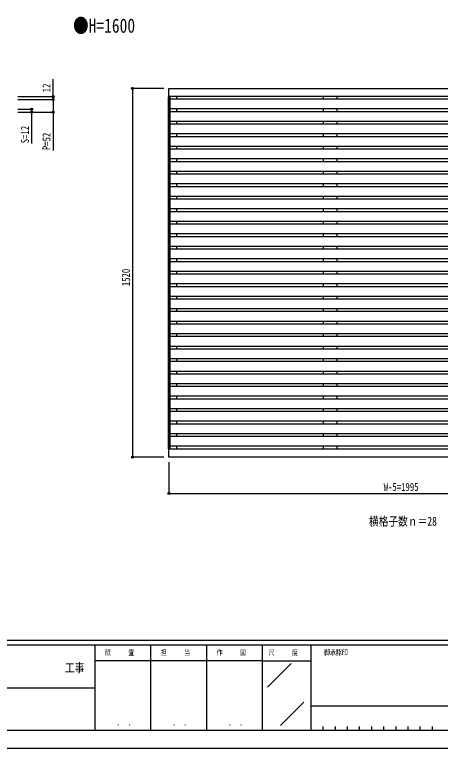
# Model space of a CAD drawing. Units: millimetres, scale not verified. Extents: x -4205 to 4205, y -2970 to 2970.
# Drawn here: x 965 to 2719, y -2970 to 54 of the extents above; entities that cross this region are included whole.
import ezdxf
from ezdxf.enums import TextEntityAlignment as Align

# ---------------------------------------------------------------- set-up
doc = ezdxf.new("R2010")
doc.units = ezdxf.units.MM
doc.header["$LTSCALE"] = 10
for name, color, linetype in [('0-1_USER1', 3, 'Continuous'), ('0-2_YKK_A1', 4, 'Continuous'), ('0-3_YKK_D', 6, 'Continuous'), ('0-4_YKK_ZWAK', 7, 'Continuous')]:
    doc.layers.add(name, color=color, linetype=linetype)
doc.styles.add('ＭＳ ゴシック', font='')
doc.styles.get('ＭＳ ゴシック').set_extended_font_data('MS Gothic')

msp = doc.modelspace()

# ---------------------------------------------------------------- linework, layer by layer
at = {"layer": '0-2_YKK_A1'}
for p, q in [((1597.56, -284.38), (1604.76, -284.38)), ((1597.56, -284.38), (1597.56, -1735.38)), ((1599.76, -284.38), (1599.76, -1735.38)), ((1602.76, -283.88), (1602.76, -284.38)), ((3591.76, -294.63), (1604.76, -294.63)), ((1632.76, -294.63), (1632.76, -283.88)), ((2238.26, -294.63), (2238.26, -283.88)), ((2293.26, -294.63), (2293.26, -283.88)), ((3591.76, -334.63), (1604.76, -334.63)), ((3591.76, -346.13), (1604.76, -346.13)), ((1632.76, -346.13), (1632.76, -334.63)), ((2238.26, -346.13), (2238.26, -334.63)), ((2293.26, -346.13), (2293.26, -334.63)), ((3591.76, -386.13), (1604.76, -386.13)), ((1632.76, -397.63), (1632.76, -386.13)), ((2238.26, -397.63), (2238.26, -386.13)), ((2293.26, -397.63), (2293.26, -386.13)), ((3591.76, -397.63), (1604.76, -397.63)), ((3591.76, -437.63), (1604.76, -437.63)), ((3591.76, -449.13), (1604.76, -449.13)), ((1632.76, -449.13), (1632.76, -437.63)), ((2238.26, -449.13), (2238.26, -437.63)), ((2293.26, -449.13), (2293.26, -437.63)), ((3591.76, -489.13), (1604.76, -489.13)), ((3591.76, -500.63), (1604.76, -500.63)), ((1632.76, -500.63), (1632.76, -489.13)), ((2238.26, -500.63), (2238.26, -489.13)), ((2293.26, -500.63), (2293.26, -489.13)), ((3591.76, -540.63), (1604.76, -540.63)), ((1632.76, -552.13), (1632.76, -540.63)), ((2238.26, -552.13), (2238.26, -540.63)), ((2293.26, -552.13), (2293.26, -540.63)), ((3591.76, -552.13), (1604.76, -552.13)), ((3591.76, -592.13), (1604.76, -592.13)), ((3591.76, -603.63), (1604.76, -603.63)), ((1632.76, -603.63), (1632.76, -592.13)), ((2238.26, -603.63), (2238.26, -592.13)), ((2293.26, -603.63), (2293.26, -592.13)), ((3591.76, -643.63), (1604.76, -643.63)), ((3591.76, -655.13), (1604.76, -655.13)), ((1632.76, -655.13), (1632.76, -643.63)), ((2238.26, -655.13), (2238.26, -643.63)), ((2293.26, -655.13), (2293.26, -643.63)), ((3591.76, -695.13), (1604.76, -695.13)), ((1632.76, -706.63), (1632.76, -695.13)), ((2238.26, -706.63), (2238.26, -695.13)), ((2293.26, -706.63), (2293.26, -695.13)), ((3591.76, -706.63), (1604.76, -706.63)), ((3591.76, -746.63), (1604.76, -746.63)), ((1632.76, -758.13), (1632.76, -746.63)), ((2238.26, -758.13), (2238.26, -746.63)), ((2293.26, -758.13), (2293.26, -746.63)), ((3591.76, -758.13), (1604.76, -758.13)), ((3591.76, -798.13), (1604.76, -798.13)), ((3591.76, -809.63), (1604.76, -809.63)), ((1632.76, -809.63), (1632.76, -798.13)), ((2238.26, -809.63), (2238.26, -798.13)), ((2293.26, -809.63), (2293.26, -798.13)), ((3591.76, -849.63), (1604.76, -849.63)), ((3591.76, -861.13), (1604.76, -861.13)), ((1632.76, -861.13), (1632.76, -849.63)), ((2238.26, -861.13), (2238.26, -849.63)), ((2293.26, -861.13), (2293.26, -849.63)), ((3591.76, -901.13), (1604.76, -901.13)), ((1632.76, -912.63), (1632.76, -901.13)), ((2238.26, -912.63), (2238.26, -901.13)), ((2293.26, -912.63), (2293.26, -901.13)), ((3591.76, -912.63), (1604.76, -912.63)), ((3591.76, -952.63), (1604.76, -952.63)), ((3591.76, -964.13), (1604.76, -964.13)), ((1632.76, -964.13), (1632.76, -952.63)), ((2238.26, -964.13), (2238.26, -952.63)), ((2293.26, -964.13), (2293.26, -952.63)), ((3591.76, -1004.13), (1604.76, -1004.13)), ((3591.76, -1015.63), (1604.76, -1015.63)), ((1632.76, -1015.63), (1632.76, -1004.13)), ((2238.26, -1015.63), (2238.26, -1004.13)), ((2293.26, -1015.63), (2293.26, -1004.13)), ((3591.76, -1055.63), (1604.76, -1055.63)), ((1632.76, -1067.13), (1632.76, -1055.63)), ((2238.26, -1067.13), (2238.26, -1055.63)), ((2293.26, -1067.13), (2293.26, -1055.63)), ((3591.76, -1067.13), (1604.76, -1067.13)), ((3591.76, -1107.13), (1604.76, -1107.13)), ((3591.76, -1118.63), (1604.76, -1118.63)), ((1632.76, -1118.63), (1632.76, -1107.13)), ((2238.26, -1118.63), (2238.26, -1107.13)), ((2293.26, -1118.63), (2293.26, -1107.13)), ((3591.76, -1158.63), (1604.76, -1158.63)), ((3591.76, -1170.13), (1604.76, -1170.13)), ((1632.76, -1170.13), (1632.76, -1158.63)), ((2238.26, -1170.13), (2238.26, -1158.63)), ((2293.26, -1170.13), (2293.26, -1158.63)), ((3591.76, -1210.13), (1604.76, -1210.13)), ((3591.76, -1221.63), (1604.76, -1221.63)), ((1632.76, -1221.63), (1632.76, -1210.13)), ((2238.26, -1221.63), (2238.26, -1210.13)), ((2293.26, -1221.63), (2293.26, -1210.13)), ((3591.76, -1261.63), (1604.76, -1261.63)), ((1632.76, -1273.13), (1632.76, -1261.63)), ((2238.26, -1273.13), (2238.26, -1261.63)), ((2293.26, -1273.13), (2293.26, -1261.63)), ((3591.76, -1273.13), (1604.76, -1273.13)), ((3591.76, -1313.13), (1604.76, -1313.13)), ((3591.76, -1324.63), (1604.76, -1324.63)), ((1632.76, -1324.63), (1632.76, -1313.13)), ((2238.26, -1324.63), (2238.26, -1313.13)), ((2293.26, -1324.63), (2293.26, -1313.13)), ((3591.76, -1364.63), (1604.76, -1364.63)), ((3591.76, -1376.13), (1604.76, -1376.13)), ((1632.76, -1376.13), (1632.76, -1364.63)), ((2238.26, -1376.13), (2238.26, -1364.63)), ((2293.26, -1376.13), (2293.26, -1364.63)), ((3591.76, -1416.13), (1604.76, -1416.13)), ((1632.76, -1427.63), (1632.76, -1416.13)), ((2238.26, -1427.63), (2238.26, -1416.13)), ((2293.26, -1427.63), (2293.26, -1416.13)), ((3591.76, -1427.63), (1604.76, -1427.63)), ((3591.76, -1467.63), (1604.76, -1467.63)), ((3591.76, -1479.13), (1604.76, -1479.13)), ((1632.76, -1479.13), (1632.76, -1467.63)), ((2238.26, -1479.13), (2238.26, -1467.63)), ((2293.26, -1479.13), (2293.26, -1467.63)), ((3591.76, -1519.13), (1604.76, -1519.13)), ((3591.76, -1530.63), (1604.76, -1530.63)), ((1632.76, -1530.63), (1632.76, -1519.13)), ((2238.26, -1530.63), (2238.26, -1519.13)), ((2293.26, -1530.63), (2293.26, -1519.13)), ((3591.76, -1570.63), (1604.76, -1570.63)), ((1632.76, -1582.13), (1632.76, -1570.63)), ((2238.26, -1582.13), (2238.26, -1570.63)), ((2293.26, -1582.13), (2293.26, -1570.63)), ((3591.76, -1582.13), (1604.76, -1582.13)), ((3591.76, -1622.13), (1604.76, -1622.13)), ((1632.76, -1633.63), (1632.76, -1622.13)), ((2238.26, -1633.63), (2238.26, -1622.13)), ((2293.26, -1633.63), (2293.26, -1622.13)), ((3591.76, -1633.63), (1604.76, -1633.63)), ((3591.76, -1673.63), (1604.76, -1673.63)), ((3591.76, -1685.13), (1604.76, -1685.13)), ((1632.76, -1685.13), (1632.76, -1673.63)), ((2238.26, -1685.13), (2238.26, -1673.63)), ((2293.26, -1685.13), (2293.26, -1673.63)), ((1602.76, -1735.38), (1602.76, -1735.88)), ((3591.76, -1725.13), (1604.76, -1725.13)), ((1632.76, -1735.88), (1632.76, -1725.13)), ((2238.26, -1735.88), (2238.26, -1725.13)), ((2293.26, -1735.88), (2293.26, -1725.13))]:
    msp.add_line(p, q, dxfattribs=at)
for points in [[(1600.76, -249.88), (3595.76, -249.88), (3595.76, -283.88), (1600.76, -283.88)], [(1600.76, -1735.88), (3595.76, -1735.88), (3595.76, -1769.88), (1600.76, -1769.88)]]:
    msp.add_lwpolyline(points, close=True, dxfattribs=at)
msp.add_lwpolyline([(1604.76, -284.38), (1604.76, -1735.38), (1597.56, -1735.38)], dxfattribs=at)
at = {"layer": '0-3_YKK_D'}
for p, q in [((1579.72, -249.88), (1449.76, -249.88)), ((1450.76, -249.88), (1450.76, -1769.88)), ((977.59, -283.88), (1124.39, -283.88)), ((977.59, -295.88), (1124.39, -295.88)), ((977.59, -295.88), (1124.39, -295.88)), ((977.59, -335.88), (1035.89, -335.88)), ((977.59, -347.88), (1124.39, -347.88)), ((977.59, -347.88), (1035.89, -347.88)), ((1579.76, -1769.88), (1449.76, -1769.88)), ((1600.76, -1790.88), (1600.76, -1920.88)), ((1600.76, -1919.88), (3595.76, -1919.88))]:
    msp.add_line(p, q, dxfattribs=at)
for points in [[(1123.39, -295.88), (1123.39, -283.88), (1123.39, -212.08)], [(1123.39, -295.88), (1123.39, -347.88), (1123.39, -505.28)], [(1034.89, -335.88), (1034.89, -347.88), (1034.89, -477.28)]]:
    msp.add_lwpolyline(points, dxfattribs=at)
for centre in [(1450.76, -249.88), (1123.39, -283.88), (1123.39, -295.88), (1123.39, -295.88), (1034.89, -335.88), (1034.89, -347.88), (1123.39, -347.88), (1450.76, -1769.88), (1600.76, -1919.88)]:
    msp.add_circle(centre, 4.25, dxfattribs=at)
at = {"layer": '0-4_YKK_ZWAK'}
for p, q in [((3895.02, -2525), (-3904.98, -2525)), ((1295.02, -2545), (-4.98, -2545)), ((1525.02, -2545), (1525.02, -2895)), ((1755.02, -2545), (1755.02, -2895)), ((1985.02, -2545), (1985.02, -2895)), ((2185.02, -2545), (1985.02, -2545)), ((3217.52, -2545), (2185.02, -2545)), ((2185.02, -2545), (2185.02, -2895)), ((1985.02, -2610), (1295.02, -2610)), ((1985.02, -2610), (2185.02, -2610)), ((2007.1, -2718.29), (2105.04, -2620.36)), ((-4.98, -2720), (1295.02, -2720)), ((2060.67, -2875.99), (2156.89, -2779.77)), ((2185.02, -2795), (3217.52, -2795)), ((-4.98, -2895), (1295.02, -2895)), ((1295.02, -2895), (1985.02, -2895)), ((1985.02, -2895), (2185.02, -2895)), ((2185.02, -2895), (3217.52, -2895)), ((2235.02, -2880), (2235.02, -2895)), ((2285.02, -2880), (2285.02, -2895)), ((2335.02, -2880), (2335.02, -2895)), ((2385.02, -2880), (2385.02, -2895)), ((2435.02, -2880), (2435.02, -2895)), ((2485.02, -2880), (2485.02, -2895)), ((2535.02, -2880), (2535.02, -2895)), ((2585.02, -2880), (2585.02, -2895)), ((2635.02, -2880), (2635.02, -2895)), ((2685.02, -2880), (2685.02, -2895))]:
    msp.add_line(p, q, dxfattribs=at)
msp.add_lwpolyline([(-4205, -2970), (4205, -2970), (4205, 2970), (-4205, 2970)], close=True, dxfattribs=at)
msp.add_lwpolyline([(1985.02, -2545), (1295.02, -2545), (1295.02, -2895)], dxfattribs=at)

# ---------------------------------------------------------------- texts
at = {"layer": '0-1_USER1', "style": 'ＭＳ ゴシック', "width": 0.8}
for s, height, p in [('●H=1600', 58.65, (1205.84, -38.07)), ('横格子数ｎ＝28', 36.66, (2424.92, -2063.47))]:
    msp.add_text(s, height=height, dxfattribs=at).set_placement(p, align=Align.BOTTOM_LEFT)
at = {"layer": '0-3_YKK_D', "style": 'ＭＳ ゴシック', "width": 0.8}
for s, p in [('12', (1122.39, -265.88)), ('S=12', (1033.89, -476.28)), ('P=52', (1122.39, -504.28)), ('1520', (1449.76, -1065.08))]:
    msp.add_text(s, height=32.99, rotation=90, dxfattribs=at).set_placement(p, align=Align.BOTTOM_LEFT)
msp.add_text('W-5=1995', height=32.99, dxfattribs=at).set_placement((2485.46, -1918.88), align=Align.BOTTOM_LEFT)
at = {"layer": '0-4_YKK_ZWAK', "style": 'ＭＳ ゴシック', "width": 0.8}
for s, height, p in [('照     査', 21.99, (1336.42, -2592.5)), ('担     当', 21.99, (1567.22, -2592.5)), ('作     図', 21.99, (1797.22, -2592.5)), ('尺     度', 21.99, (2011.42, -2592.5)), ('御承認印', 21.99, (2239.14, -2592.5)), ('工事', 36.66, (1172.33, -2667.46)), ('． ．', 25.92, (1385, -2884.35)), ('． ．', 25.92, (1615, -2884.35)), ('． ．', 25.92, (1845, -2884.35))]:
    msp.add_text(s, height=height, dxfattribs=at).set_placement(p, align=Align.BOTTOM_LEFT)

doc.saveas('drawing.dxf')
